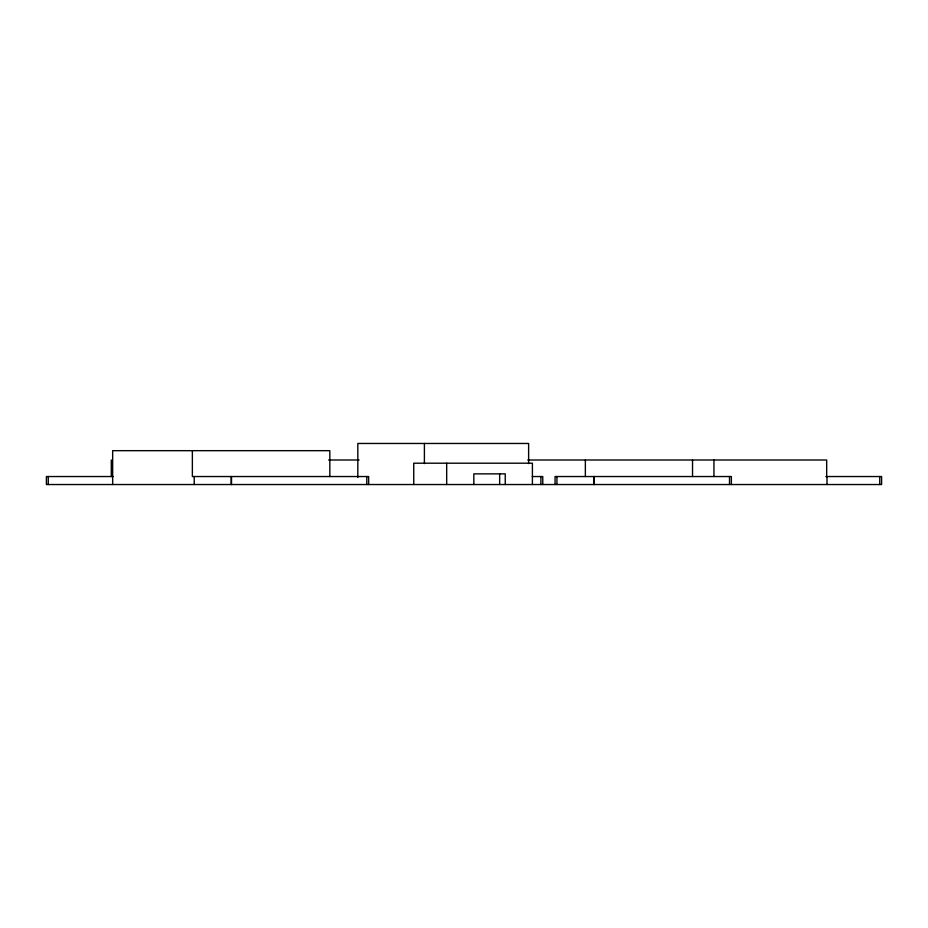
<?xml version="1.0" encoding="UTF-8"?>
<svg xmlns="http://www.w3.org/2000/svg" width="928" height="928" viewBox="0 0 928 928"><rect width="100%" height="100%" fill="white"/><g stroke="black" fill="none" stroke-linecap="round" stroke-linejoin="round"><path stroke-width="1.39" d="M328.616 459.998L359.09 459.998M527.823 459.998L826.674 459.998L826.674 476.54M113.402 476.54L46.4 476.54L46.4 484.532L881.6 484.532L881.6 476.54L825.862 476.54M532.289 476.54L542.764 476.54L542.764 484.532M879.744 476.54L879.744 484.532M826.999 476.54L826.999 484.532M731.368 484.532L731.368 476.54L555.072 476.54L555.072 484.532M729.512 476.54L729.512 484.532M713.945 459.998L713.945 476.54M692.532 459.998L692.532 476.54M594.233 476.54L594.233 484.532M593.908 476.54L593.908 484.532M585.359 459.998L585.359 476.54M556.939 476.54L556.939 484.532M540.908 476.54L540.908 484.532M532.405 484.532L532.405 463.2L413.737 463.2L413.737 484.532M528.624 463.594L528.624 443.468L357.825 443.468L357.825 477.456M505.25 484.532L505.25 473.872L473.825 473.872L473.825 484.532M499.658 473.872L499.658 484.532M446.681 463.2L446.681 484.532M424.398 443.468L424.398 463.594M368.648 484.532L368.648 476.54L192.363 476.54L192.363 450.672M366.792 476.54L366.792 484.532M329.823 476.54L329.823 450.672L112.659 450.672L112.659 484.532M231.513 476.54L231.513 484.532M231.2 476.54L231.2 484.532M194.219 476.54L194.219 484.532M111.29 459.998L111.29 476.54M48.256 476.54L48.256 484.532"/></g></svg>
